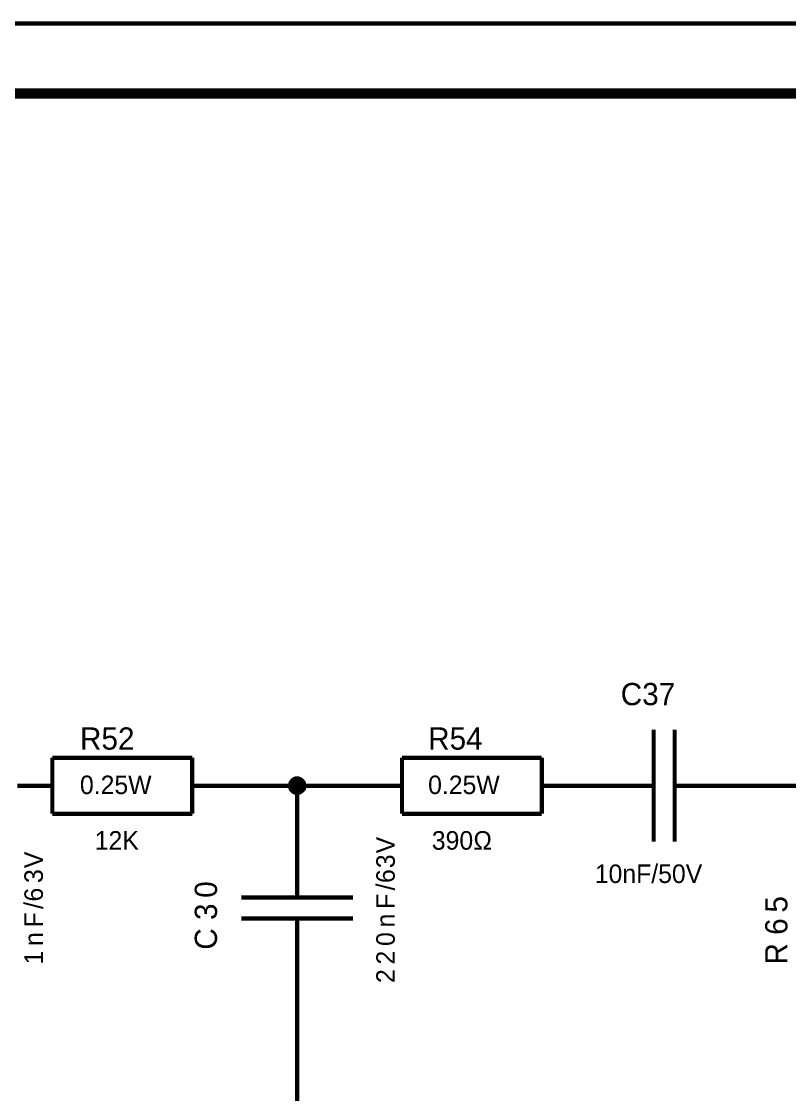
# Model space of a CAD drawing. Header units: millimetres. Extents: x 0 to 420, y 0 to 297.
# Drawn here: x 107.8 to 162.7, y 220.4 to 297.1 of the extents above; entities that cross this region are included whole.
import ezdxf

# ---------------------------------------------------------------- set-up
doc = ezdxf.new("R2010")
doc.units = ezdxf.units.MM
doc.layers.add('Sheet', color=255, linetype='Continuous')

msp = doc.modelspace()

# ---------------------------------------------------------------- linework, layer by layer
at = {"layer": 'Sheet'}
for points, const_width in [([(0.099, 297), (419.901, 297), (419.901, 0), (0.099, 0), (0.099, 297)], 0.3), ([(0.099, 297), (419.901, 297), (419.901, 0), (0.099, 0), (0.099, 297)], 0.3), ([(0.099, 297), (0.099, 0), (419.901, 0), (419.901, 297), (0.099, 297), (0.099, 297)], 0.0991), ([(0.099, 297), (0.099, 0), (419.901, 0), (419.901, 297), (0.099, 297), (0.099, 297)], 0.0991), ([(20.093, 291.999), (414.919, 291.999), (414.919, 7.998), (20.093, 7.998), (20.093, 291.999)], 0.749)]:
    msp.add_lwpolyline(points, close=True, dxfattribs=dict(at, const_width=const_width))
for points, const_width in [([(153.031, 246.495), (153.031, 238.497)], 0.3), ([(154.537, 246.495), (154.537, 238.497)], 0.3), ([(110.048, 244.492), (110.048, 240.485)], 0.3), ([(110.048, 244.492), (120.045, 244.492)], 0.3), ([(120.045, 244.492), (120.045, 240.485)], 0.3), ([(135.04, 244.492), (135.04, 240.485)], 0.3), ([(135.04, 244.492), (145.037, 244.492)], 0.3), ([(145.037, 244.492), (145.037, 240.485)], 0.3), ([(110.048, 242.488), (107.549, 242.488)], 0.3), ([(120.045, 242.488), (122.544, 242.488)], 0.3), ([(122.544, 242.488), (127.543, 242.488), (132.541, 242.488)], 0.3), ([(127.046, 242.488), (127.046, 242.521), (127.046, 242.538), (127.046, 242.571), (127.063, 242.588), (127.063, 242.621), (127.063, 242.637), (127.079, 242.67), (127.079, 242.687), (127.096, 242.703), (127.112, 242.737), (127.112, 242.753), (127.129, 242.77), (127.145, 242.786), (127.162, 242.819), (127.178, 242.836), (127.195, 242.852), (127.212, 242.869), (127.228, 242.886), (127.245, 242.902), (127.261, 242.919), (127.278, 242.919), (127.311, 242.935), (127.327, 242.952), (127.344, 242.968), (127.377, 242.968), (127.394, 242.985), (127.41, 242.985), (127.443, 242.985), (127.46, 243.002), (127.493, 243.002), (127.509, 243.002), (127.543, 243.002)], 0.3), ([(127.046, 242.488), (127.046, 242.521), (127.046, 242.538), (127.046, 242.571), (127.063, 242.588), (127.063, 242.621), (127.063, 242.637), (127.079, 242.67), (127.079, 242.687), (127.096, 242.703), (127.112, 242.737), (127.112, 242.753), (127.129, 242.77), (127.145, 242.786), (127.162, 242.819), (127.178, 242.836), (127.195, 242.852), (127.212, 242.869), (127.228, 242.886), (127.245, 242.902), (127.261, 242.919), (127.278, 242.919), (127.311, 242.935), (127.327, 242.952), (127.344, 242.968), (127.377, 242.968), (127.394, 242.985), (127.41, 242.985), (127.443, 242.985), (127.46, 243.002), (127.493, 243.002), (127.509, 243.002), (127.543, 243.002)], 0.3), ([(127.046, 242.488), (127.046, 242.521), (127.046, 242.538), (127.046, 242.571), (127.063, 242.588), (127.063, 242.621), (127.063, 242.637), (127.079, 242.67), (127.079, 242.687), (127.096, 242.703), (127.112, 242.737), (127.112, 242.753), (127.129, 242.77), (127.145, 242.786), (127.162, 242.819), (127.178, 242.836), (127.195, 242.852), (127.212, 242.869), (127.228, 242.886), (127.245, 242.902), (127.261, 242.919), (127.278, 242.919), (127.311, 242.935), (127.327, 242.952), (127.344, 242.968), (127.377, 242.968), (127.394, 242.985), (127.41, 242.985), (127.443, 242.985), (127.46, 243.002), (127.493, 243.002), (127.509, 243.002), (127.543, 243.002)], 0.3), ([(127.046, 242.488), (127.046, 242.521), (127.046, 242.538), (127.046, 242.571), (127.063, 242.588), (127.063, 242.621), (127.063, 242.637), (127.079, 242.67), (127.079, 242.687), (127.096, 242.703), (127.112, 242.737), (127.112, 242.753), (127.129, 242.77), (127.145, 242.786), (127.162, 242.819), (127.178, 242.836), (127.195, 242.852), (127.212, 242.869), (127.228, 242.886), (127.245, 242.902), (127.261, 242.919), (127.278, 242.919), (127.311, 242.935), (127.327, 242.952), (127.344, 242.968), (127.377, 242.968), (127.394, 242.985), (127.41, 242.985), (127.443, 242.985), (127.46, 243.002), (127.493, 243.002), (127.509, 243.002), (127.543, 243.002)], 0.3), ([(127.543, 241.991), (127.509, 241.991), (127.493, 241.991), (127.46, 241.991), (127.443, 242.008), (127.41, 242.008), (127.394, 242.008), (127.377, 242.025), (127.344, 242.025), (127.327, 242.041), (127.311, 242.058), (127.278, 242.058), (127.261, 242.074), (127.245, 242.091), (127.228, 242.107), (127.212, 242.124), (127.195, 242.14), (127.178, 242.157), (127.162, 242.174), (127.145, 242.19), (127.129, 242.207), (127.112, 242.223), (127.112, 242.256), (127.096, 242.273), (127.079, 242.289), (127.079, 242.323), (127.063, 242.339), (127.063, 242.356), (127.063, 242.389), (127.046, 242.405), (127.046, 242.439), (127.046, 242.455), (127.046, 242.488)], 0.3), ([(127.046, 242.488), (127.046, 242.488)], 0.3), ([(127.543, 241.991), (127.509, 241.991), (127.493, 241.991), (127.46, 241.991), (127.443, 242.008), (127.41, 242.008), (127.394, 242.008), (127.377, 242.025), (127.344, 242.025), (127.327, 242.041), (127.311, 242.058), (127.278, 242.058), (127.261, 242.074), (127.245, 242.091), (127.228, 242.107), (127.212, 242.124), (127.195, 242.14), (127.178, 242.157), (127.162, 242.174), (127.145, 242.19), (127.129, 242.207), (127.112, 242.223), (127.112, 242.256), (127.096, 242.273), (127.079, 242.289), (127.079, 242.323), (127.063, 242.339), (127.063, 242.356), (127.063, 242.389), (127.046, 242.405), (127.046, 242.439), (127.046, 242.455), (127.046, 242.488)], 0.3), ([(127.046, 242.488), (127.046, 242.488)], 0.3), ([(127.543, 241.991), (127.509, 241.991), (127.493, 241.991), (127.46, 241.991), (127.443, 242.008), (127.41, 242.008), (127.394, 242.008), (127.377, 242.025), (127.344, 242.025), (127.327, 242.041), (127.311, 242.058), (127.278, 242.058), (127.261, 242.074), (127.245, 242.091), (127.228, 242.107), (127.212, 242.124), (127.195, 242.14), (127.178, 242.157), (127.162, 242.174), (127.145, 242.19), (127.129, 242.207), (127.112, 242.223), (127.112, 242.256), (127.096, 242.273), (127.079, 242.289), (127.079, 242.323), (127.063, 242.339), (127.063, 242.356), (127.063, 242.389), (127.046, 242.405), (127.046, 242.439), (127.046, 242.455), (127.046, 242.488)], 0.3), ([(127.046, 242.488), (127.046, 242.488)], 0.3), ([(127.543, 241.991), (127.509, 241.991), (127.493, 241.991), (127.46, 241.991), (127.443, 242.008), (127.41, 242.008), (127.394, 242.008), (127.377, 242.025), (127.344, 242.025), (127.327, 242.041), (127.311, 242.058), (127.278, 242.058), (127.261, 242.074), (127.245, 242.091), (127.228, 242.107), (127.212, 242.124), (127.195, 242.14), (127.178, 242.157), (127.162, 242.174), (127.145, 242.19), (127.129, 242.207), (127.112, 242.223), (127.112, 242.256), (127.096, 242.273), (127.079, 242.289), (127.079, 242.323), (127.063, 242.339), (127.063, 242.356), (127.063, 242.389), (127.046, 242.405), (127.046, 242.439), (127.046, 242.455), (127.046, 242.488)], 0.3), ([(127.046, 242.488), (127.046, 242.488)], 0.3), ([(127.046, 242.488), (127.046, 242.521), (127.046, 242.538), (127.046, 242.571), (127.063, 242.588), (127.063, 242.621), (127.063, 242.637), (127.079, 242.67), (127.079, 242.687), (127.096, 242.703), (127.112, 242.737), (127.112, 242.753), (127.129, 242.77), (127.145, 242.786), (127.162, 242.819), (127.178, 242.836), (127.195, 242.852), (127.212, 242.869), (127.228, 242.886), (127.245, 242.902), (127.261, 242.919), (127.278, 242.919), (127.311, 242.935), (127.327, 242.952), (127.344, 242.968), (127.377, 242.968), (127.394, 242.985), (127.41, 242.985), (127.443, 242.985), (127.46, 243.002), (127.493, 243.002), (127.509, 243.002), (127.543, 243.002)], 0.0991), ([(127.046, 242.488), (127.046, 242.521), (127.046, 242.538), (127.046, 242.571), (127.063, 242.588), (127.063, 242.621), (127.063, 242.637), (127.079, 242.67), (127.079, 242.687), (127.096, 242.703), (127.112, 242.737), (127.112, 242.753), (127.129, 242.77), (127.145, 242.786), (127.162, 242.819), (127.178, 242.836), (127.195, 242.852), (127.212, 242.869), (127.228, 242.886), (127.245, 242.902), (127.261, 242.919), (127.278, 242.919), (127.311, 242.935), (127.327, 242.952), (127.344, 242.968), (127.377, 242.968), (127.394, 242.985), (127.41, 242.985), (127.443, 242.985), (127.46, 243.002), (127.493, 243.002), (127.509, 243.002), (127.543, 243.002)], 0.0991), ([(127.046, 242.488), (127.046, 242.521), (127.046, 242.538), (127.046, 242.571), (127.063, 242.588), (127.063, 242.621), (127.063, 242.637), (127.079, 242.67), (127.079, 242.687), (127.096, 242.703), (127.112, 242.737), (127.112, 242.753), (127.129, 242.77), (127.145, 242.786), (127.162, 242.819), (127.178, 242.836), (127.195, 242.852), (127.212, 242.869), (127.228, 242.886), (127.245, 242.902), (127.261, 242.919), (127.278, 242.919), (127.311, 242.935), (127.327, 242.952), (127.344, 242.968), (127.377, 242.968), (127.394, 242.985), (127.41, 242.985), (127.443, 242.985), (127.46, 243.002), (127.493, 243.002), (127.509, 243.002), (127.543, 243.002)], 0.0991), ([(127.046, 242.488), (127.046, 242.521), (127.046, 242.538), (127.046, 242.571), (127.063, 242.588), (127.063, 242.621), (127.063, 242.637), (127.079, 242.67), (127.079, 242.687), (127.096, 242.703), (127.112, 242.737), (127.112, 242.753), (127.129, 242.77), (127.145, 242.786), (127.162, 242.819), (127.178, 242.836), (127.195, 242.852), (127.212, 242.869), (127.228, 242.886), (127.245, 242.902), (127.261, 242.919), (127.278, 242.919), (127.311, 242.935), (127.327, 242.952), (127.344, 242.968), (127.377, 242.968), (127.394, 242.985), (127.41, 242.985), (127.443, 242.985), (127.46, 243.002), (127.493, 243.002), (127.509, 243.002), (127.543, 243.002)], 0.0991), ([(127.543, 241.991), (127.509, 241.991), (127.493, 241.991), (127.46, 241.991), (127.443, 242.008), (127.41, 242.008), (127.394, 242.008), (127.377, 242.025), (127.344, 242.025), (127.327, 242.041), (127.311, 242.058), (127.278, 242.058), (127.261, 242.074), (127.245, 242.091), (127.228, 242.107), (127.212, 242.124), (127.195, 242.14), (127.178, 242.157), (127.162, 242.174), (127.145, 242.19), (127.129, 242.207), (127.112, 242.223), (127.112, 242.256), (127.096, 242.273), (127.079, 242.289), (127.079, 242.323), (127.063, 242.339), (127.063, 242.356), (127.063, 242.389), (127.046, 242.405), (127.046, 242.439), (127.046, 242.455), (127.046, 242.488)], 0.0991), ([(127.046, 242.488), (127.046, 242.488)], 0.0991), ([(127.543, 241.991), (127.509, 241.991), (127.493, 241.991), (127.46, 241.991), (127.443, 242.008), (127.41, 242.008), (127.394, 242.008), (127.377, 242.025), (127.344, 242.025), (127.327, 242.041), (127.311, 242.058), (127.278, 242.058), (127.261, 242.074), (127.245, 242.091), (127.228, 242.107), (127.212, 242.124), (127.195, 242.14), (127.178, 242.157), (127.162, 242.174), (127.145, 242.19), (127.129, 242.207), (127.112, 242.223), (127.112, 242.256), (127.096, 242.273), (127.079, 242.289), (127.079, 242.323), (127.063, 242.339), (127.063, 242.356), (127.063, 242.389), (127.046, 242.405), (127.046, 242.439), (127.046, 242.455), (127.046, 242.488)], 0.0991), ([(127.046, 242.488), (127.046, 242.488)], 0.0991), ([(127.543, 241.991), (127.509, 241.991), (127.493, 241.991), (127.46, 241.991), (127.443, 242.008), (127.41, 242.008), (127.394, 242.008), (127.377, 242.025), (127.344, 242.025), (127.327, 242.041), (127.311, 242.058), (127.278, 242.058), (127.261, 242.074), (127.245, 242.091), (127.228, 242.107), (127.212, 242.124), (127.195, 242.14), (127.178, 242.157), (127.162, 242.174), (127.145, 242.19), (127.129, 242.207), (127.112, 242.223), (127.112, 242.256), (127.096, 242.273), (127.079, 242.289), (127.079, 242.323), (127.063, 242.339), (127.063, 242.356), (127.063, 242.389), (127.046, 242.405), (127.046, 242.439), (127.046, 242.455), (127.046, 242.488)], 0.0991), ([(127.046, 242.488), (127.046, 242.488)], 0.0991), ([(127.543, 241.991), (127.509, 241.991), (127.493, 241.991), (127.46, 241.991), (127.443, 242.008), (127.41, 242.008), (127.394, 242.008), (127.377, 242.025), (127.344, 242.025), (127.327, 242.041), (127.311, 242.058), (127.278, 242.058), (127.261, 242.074), (127.245, 242.091), (127.228, 242.107), (127.212, 242.124), (127.195, 242.14), (127.178, 242.157), (127.162, 242.174), (127.145, 242.19), (127.129, 242.207), (127.112, 242.223), (127.112, 242.256), (127.096, 242.273), (127.079, 242.289), (127.079, 242.323), (127.063, 242.339), (127.063, 242.356), (127.063, 242.389), (127.046, 242.405), (127.046, 242.439), (127.046, 242.455), (127.046, 242.488)], 0.0991), ([(127.046, 242.488), (127.046, 242.488)], 0.0991), ([(127.543, 243.002), (127.543, 243.002)], 0.3), ([(127.543, 243.002), (127.576, 243.002), (127.592, 243.002), (127.625, 243.002), (127.642, 242.985), (127.675, 242.985), (127.692, 242.985), (127.725, 242.968), (127.741, 242.968), (127.758, 242.952), (127.791, 242.935), (127.807, 242.919), (127.824, 242.919), (127.84, 242.902), (127.874, 242.886), (127.89, 242.869), (127.907, 242.852), (127.923, 242.836), (127.94, 242.819), (127.956, 242.786), (127.973, 242.77), (127.973, 242.753), (127.989, 242.737), (128.006, 242.703), (128.023, 242.687), (128.023, 242.67), (128.039, 242.637), (128.039, 242.621), (128.039, 242.588), (128.056, 242.571), (128.056, 242.538), (128.056, 242.521), (128.056, 242.488)], 0.3), ([(127.543, 243.002), (127.543, 243.002)], 0.3), ([(127.543, 243.002), (127.576, 243.002), (127.592, 243.002), (127.625, 243.002), (127.642, 242.985), (127.675, 242.985), (127.692, 242.985), (127.725, 242.968), (127.741, 242.968), (127.758, 242.952), (127.791, 242.935), (127.807, 242.919), (127.824, 242.919), (127.84, 242.902), (127.874, 242.886), (127.89, 242.869), (127.907, 242.852), (127.923, 242.836), (127.94, 242.819), (127.956, 242.786), (127.973, 242.77), (127.973, 242.753), (127.989, 242.737), (128.006, 242.703), (128.023, 242.687), (128.023, 242.67), (128.039, 242.637), (128.039, 242.621), (128.039, 242.588), (128.056, 242.571), (128.056, 242.538), (128.056, 242.521), (128.056, 242.488)], 0.3), ([(127.543, 243.002), (127.543, 243.002)], 0.3), ([(127.543, 243.002), (127.576, 243.002), (127.592, 243.002), (127.625, 243.002), (127.642, 242.985), (127.675, 242.985), (127.692, 242.985), (127.725, 242.968), (127.741, 242.968), (127.758, 242.952), (127.791, 242.935), (127.807, 242.919), (127.824, 242.919), (127.84, 242.902), (127.874, 242.886), (127.89, 242.869), (127.907, 242.852), (127.923, 242.836), (127.94, 242.819), (127.956, 242.786), (127.973, 242.77), (127.973, 242.753), (127.989, 242.737), (128.006, 242.703), (128.023, 242.687), (128.023, 242.67), (128.039, 242.637), (128.039, 242.621), (128.039, 242.588), (128.056, 242.571), (128.056, 242.538), (128.056, 242.521), (128.056, 242.488)], 0.3), ([(127.543, 243.002), (127.543, 243.002)], 0.3), ([(127.543, 243.002), (127.576, 243.002), (127.592, 243.002), (127.625, 243.002), (127.642, 242.985), (127.675, 242.985), (127.692, 242.985), (127.725, 242.968), (127.741, 242.968), (127.758, 242.952), (127.791, 242.935), (127.807, 242.919), (127.824, 242.919), (127.84, 242.902), (127.874, 242.886), (127.89, 242.869), (127.907, 242.852), (127.923, 242.836), (127.94, 242.819), (127.956, 242.786), (127.973, 242.77), (127.973, 242.753), (127.989, 242.737), (128.006, 242.703), (128.023, 242.687), (128.023, 242.67), (128.039, 242.637), (128.039, 242.621), (128.039, 242.588), (128.056, 242.571), (128.056, 242.538), (128.056, 242.521), (128.056, 242.488)], 0.3), ([(127.543, 237.487), (127.543, 242.488)], 0.3), ([(128.056, 242.488), (128.056, 242.455), (128.056, 242.439), (128.056, 242.405), (128.039, 242.389), (128.039, 242.356), (128.039, 242.339), (128.023, 242.323), (128.023, 242.289), (128.006, 242.273), (127.989, 242.256), (127.973, 242.223), (127.973, 242.207), (127.956, 242.19), (127.94, 242.174), (127.923, 242.157), (127.907, 242.14), (127.89, 242.124), (127.874, 242.107), (127.84, 242.091), (127.824, 242.074), (127.807, 242.058), (127.791, 242.058), (127.758, 242.041), (127.741, 242.025), (127.725, 242.025), (127.692, 242.008), (127.675, 242.008), (127.642, 242.008), (127.625, 241.991), (127.592, 241.991), (127.576, 241.991), (127.543, 241.991)], 0.3), ([(128.056, 242.488), (128.056, 242.455), (128.056, 242.439), (128.056, 242.405), (128.039, 242.389), (128.039, 242.356), (128.039, 242.339), (128.023, 242.323), (128.023, 242.289), (128.006, 242.273), (127.989, 242.256), (127.973, 242.223), (127.973, 242.207), (127.956, 242.19), (127.94, 242.174), (127.923, 242.157), (127.907, 242.14), (127.89, 242.124), (127.874, 242.107), (127.84, 242.091), (127.824, 242.074), (127.807, 242.058), (127.791, 242.058), (127.758, 242.041), (127.741, 242.025), (127.725, 242.025), (127.692, 242.008), (127.675, 242.008), (127.642, 242.008), (127.625, 241.991), (127.592, 241.991), (127.576, 241.991), (127.543, 241.991)], 0.3), ([(128.056, 242.488), (128.056, 242.455), (128.056, 242.439), (128.056, 242.405), (128.039, 242.389), (128.039, 242.356), (128.039, 242.339), (128.023, 242.323), (128.023, 242.289), (128.006, 242.273), (127.989, 242.256), (127.973, 242.223), (127.973, 242.207), (127.956, 242.19), (127.94, 242.174), (127.923, 242.157), (127.907, 242.14), (127.89, 242.124), (127.874, 242.107), (127.84, 242.091), (127.824, 242.074), (127.807, 242.058), (127.791, 242.058), (127.758, 242.041), (127.741, 242.025), (127.725, 242.025), (127.692, 242.008), (127.675, 242.008), (127.642, 242.008), (127.625, 241.991), (127.592, 241.991), (127.576, 241.991), (127.543, 241.991)], 0.3), ([(128.056, 242.488), (128.056, 242.455), (128.056, 242.439), (128.056, 242.405), (128.039, 242.389), (128.039, 242.356), (128.039, 242.339), (128.023, 242.323), (128.023, 242.289), (128.006, 242.273), (127.989, 242.256), (127.973, 242.223), (127.973, 242.207), (127.956, 242.19), (127.94, 242.174), (127.923, 242.157), (127.907, 242.14), (127.89, 242.124), (127.874, 242.107), (127.84, 242.091), (127.824, 242.074), (127.807, 242.058), (127.791, 242.058), (127.758, 242.041), (127.741, 242.025), (127.725, 242.025), (127.692, 242.008), (127.675, 242.008), (127.642, 242.008), (127.625, 241.991), (127.592, 241.991), (127.576, 241.991), (127.543, 241.991)], 0.3), ([(127.543, 243.002), (127.543, 243.002)], 0.0991), ([(127.543, 243.002), (127.576, 243.002), (127.592, 243.002), (127.625, 243.002), (127.642, 242.985), (127.675, 242.985), (127.692, 242.985), (127.725, 242.968), (127.741, 242.968), (127.758, 242.952), (127.791, 242.935), (127.807, 242.919), (127.824, 242.919), (127.84, 242.902), (127.874, 242.886), (127.89, 242.869), (127.907, 242.852), (127.923, 242.836), (127.94, 242.819), (127.956, 242.786), (127.973, 242.77), (127.973, 242.753), (127.989, 242.737), (128.006, 242.703), (128.023, 242.687), (128.023, 242.67), (128.039, 242.637), (128.039, 242.621), (128.039, 242.588), (128.056, 242.571), (128.056, 242.538), (128.056, 242.521), (128.056, 242.488)], 0.0991), ([(127.543, 243.002), (127.543, 243.002)], 0.0991), ([(127.543, 243.002), (127.576, 243.002), (127.592, 243.002), (127.625, 243.002), (127.642, 242.985), (127.675, 242.985), (127.692, 242.985), (127.725, 242.968), (127.741, 242.968), (127.758, 242.952), (127.791, 242.935), (127.807, 242.919), (127.824, 242.919), (127.84, 242.902), (127.874, 242.886), (127.89, 242.869), (127.907, 242.852), (127.923, 242.836), (127.94, 242.819), (127.956, 242.786), (127.973, 242.77), (127.973, 242.753), (127.989, 242.737), (128.006, 242.703), (128.023, 242.687), (128.023, 242.67), (128.039, 242.637), (128.039, 242.621), (128.039, 242.588), (128.056, 242.571), (128.056, 242.538), (128.056, 242.521), (128.056, 242.488)], 0.0991), ([(127.543, 243.002), (127.543, 243.002)], 0.0991), ([(127.543, 243.002), (127.576, 243.002), (127.592, 243.002), (127.625, 243.002), (127.642, 242.985), (127.675, 242.985), (127.692, 242.985), (127.725, 242.968), (127.741, 242.968), (127.758, 242.952), (127.791, 242.935), (127.807, 242.919), (127.824, 242.919), (127.84, 242.902), (127.874, 242.886), (127.89, 242.869), (127.907, 242.852), (127.923, 242.836), (127.94, 242.819), (127.956, 242.786), (127.973, 242.77), (127.973, 242.753), (127.989, 242.737), (128.006, 242.703), (128.023, 242.687), (128.023, 242.67), (128.039, 242.637), (128.039, 242.621), (128.039, 242.588), (128.056, 242.571), (128.056, 242.538), (128.056, 242.521), (128.056, 242.488)], 0.0991), ([(127.543, 243.002), (127.543, 243.002)], 0.0991), ([(127.543, 243.002), (127.576, 243.002), (127.592, 243.002), (127.625, 243.002), (127.642, 242.985), (127.675, 242.985), (127.692, 242.985), (127.725, 242.968), (127.741, 242.968), (127.758, 242.952), (127.791, 242.935), (127.807, 242.919), (127.824, 242.919), (127.84, 242.902), (127.874, 242.886), (127.89, 242.869), (127.907, 242.852), (127.923, 242.836), (127.94, 242.819), (127.956, 242.786), (127.973, 242.77), (127.973, 242.753), (127.989, 242.737), (128.006, 242.703), (128.023, 242.687), (128.023, 242.67), (128.039, 242.637), (128.039, 242.621), (128.039, 242.588), (128.056, 242.571), (128.056, 242.538), (128.056, 242.521), (128.056, 242.488)], 0.0991), ([(128.056, 242.488), (128.056, 242.455), (128.056, 242.439), (128.056, 242.405), (128.039, 242.389), (128.039, 242.356), (128.039, 242.339), (128.023, 242.323), (128.023, 242.289), (128.006, 242.273), (127.989, 242.256), (127.973, 242.223), (127.973, 242.207), (127.956, 242.19), (127.94, 242.174), (127.923, 242.157), (127.907, 242.14), (127.89, 242.124), (127.874, 242.107), (127.84, 242.091), (127.824, 242.074), (127.807, 242.058), (127.791, 242.058), (127.758, 242.041), (127.741, 242.025), (127.725, 242.025), (127.692, 242.008), (127.675, 242.008), (127.642, 242.008), (127.625, 241.991), (127.592, 241.991), (127.576, 241.991), (127.543, 241.991)], 0.0991), ([(128.056, 242.488), (128.056, 242.455), (128.056, 242.439), (128.056, 242.405), (128.039, 242.389), (128.039, 242.356), (128.039, 242.339), (128.023, 242.323), (128.023, 242.289), (128.006, 242.273), (127.989, 242.256), (127.973, 242.223), (127.973, 242.207), (127.956, 242.19), (127.94, 242.174), (127.923, 242.157), (127.907, 242.14), (127.89, 242.124), (127.874, 242.107), (127.84, 242.091), (127.824, 242.074), (127.807, 242.058), (127.791, 242.058), (127.758, 242.041), (127.741, 242.025), (127.725, 242.025), (127.692, 242.008), (127.675, 242.008), (127.642, 242.008), (127.625, 241.991), (127.592, 241.991), (127.576, 241.991), (127.543, 241.991)], 0.0991), ([(128.056, 242.488), (128.056, 242.455), (128.056, 242.439), (128.056, 242.405), (128.039, 242.389), (128.039, 242.356), (128.039, 242.339), (128.023, 242.323), (128.023, 242.289), (128.006, 242.273), (127.989, 242.256), (127.973, 242.223), (127.973, 242.207), (127.956, 242.19), (127.94, 242.174), (127.923, 242.157), (127.907, 242.14), (127.89, 242.124), (127.874, 242.107), (127.84, 242.091), (127.824, 242.074), (127.807, 242.058), (127.791, 242.058), (127.758, 242.041), (127.741, 242.025), (127.725, 242.025), (127.692, 242.008), (127.675, 242.008), (127.642, 242.008), (127.625, 241.991), (127.592, 241.991), (127.576, 241.991), (127.543, 241.991)], 0.0991), ([(128.056, 242.488), (128.056, 242.455), (128.056, 242.439), (128.056, 242.405), (128.039, 242.389), (128.039, 242.356), (128.039, 242.339), (128.023, 242.323), (128.023, 242.289), (128.006, 242.273), (127.989, 242.256), (127.973, 242.223), (127.973, 242.207), (127.956, 242.19), (127.94, 242.174), (127.923, 242.157), (127.907, 242.14), (127.89, 242.124), (127.874, 242.107), (127.84, 242.091), (127.824, 242.074), (127.807, 242.058), (127.791, 242.058), (127.758, 242.041), (127.741, 242.025), (127.725, 242.025), (127.692, 242.008), (127.675, 242.008), (127.642, 242.008), (127.625, 241.991), (127.592, 241.991), (127.576, 241.991), (127.543, 241.991)], 0.0991), ([(128.056, 242.488), (128.056, 242.488), (128.056, 242.488), (128.056, 242.488), (128.056, 242.488), (128.056, 242.488), (128.056, 242.488), (128.056, 242.488), (128.056, 242.488), (128.056, 242.488), (128.056, 242.488), (128.056, 242.488), (128.056, 242.488), (128.056, 242.488), (128.056, 242.488), (128.056, 242.488), (128.056, 242.488), (128.056, 242.488), (128.056, 242.488), (128.056, 242.488), (128.056, 242.488), (128.056, 242.488), (128.056, 242.488), (128.056, 242.488), (128.056, 242.488), (128.056, 242.488), (128.056, 242.488), (128.056, 242.488), (128.056, 242.488), (128.056, 242.488), (128.056, 242.488), (128.056, 242.488), (128.056, 242.488)], 0.3), ([(128.056, 242.488), (128.056, 242.488)], 0.3), ([(128.056, 242.488), (128.056, 242.488), (128.056, 242.488), (128.056, 242.488), (128.056, 242.488), (128.056, 242.488), (128.056, 242.488), (128.056, 242.488), (128.056, 242.488), (128.056, 242.488), (128.056, 242.488), (128.056, 242.488), (128.056, 242.488), (128.056, 242.488), (128.056, 242.488), (128.056, 242.488), (128.056, 242.488), (128.056, 242.488), (128.056, 242.488), (128.056, 242.488), (128.056, 242.488), (128.056, 242.488), (128.056, 242.488), (128.056, 242.488), (128.056, 242.488), (128.056, 242.488), (128.056, 242.488), (128.056, 242.488), (128.056, 242.488), (128.056, 242.488), (128.056, 242.488), (128.056, 242.488), (128.056, 242.488)], 0.3), ([(128.056, 242.488), (128.056, 242.488)], 0.3), ([(128.056, 242.488), (128.056, 242.488), (128.056, 242.488), (128.056, 242.488), (128.056, 242.488), (128.056, 242.488), (128.056, 242.488), (128.056, 242.488), (128.056, 242.488), (128.056, 242.488), (128.056, 242.488), (128.056, 242.488), (128.056, 242.488), (128.056, 242.488), (128.056, 242.488), (128.056, 242.488), (128.056, 242.488), (128.056, 242.488), (128.056, 242.488), (128.056, 242.488), (128.056, 242.488), (128.056, 242.488), (128.056, 242.488), (128.056, 242.488), (128.056, 242.488), (128.056, 242.488), (128.056, 242.488), (128.056, 242.488), (128.056, 242.488), (128.056, 242.488), (128.056, 242.488), (128.056, 242.488), (128.056, 242.488)], 0.3), ([(128.056, 242.488), (128.056, 242.488)], 0.3), ([(128.056, 242.488), (128.056, 242.488), (128.056, 242.488), (128.056, 242.488), (128.056, 242.488), (128.056, 242.488), (128.056, 242.488), (128.056, 242.488), (128.056, 242.488), (128.056, 242.488), (128.056, 242.488), (128.056, 242.488), (128.056, 242.488), (128.056, 242.488), (128.056, 242.488), (128.056, 242.488), (128.056, 242.488), (128.056, 242.488), (128.056, 242.488), (128.056, 242.488), (128.056, 242.488), (128.056, 242.488), (128.056, 242.488), (128.056, 242.488), (128.056, 242.488), (128.056, 242.488), (128.056, 242.488), (128.056, 242.488), (128.056, 242.488), (128.056, 242.488), (128.056, 242.488), (128.056, 242.488), (128.056, 242.488)], 0.3), ([(128.056, 242.488), (128.056, 242.488)], 0.3), ([(128.056, 242.488), (128.056, 242.488), (128.056, 242.488), (128.056, 242.488), (128.056, 242.488), (128.056, 242.488), (128.056, 242.488), (128.056, 242.488), (128.056, 242.488), (128.056, 242.488), (128.056, 242.488), (128.056, 242.488), (128.056, 242.488), (128.056, 242.488), (128.056, 242.488), (128.056, 242.488), (128.056, 242.488), (128.056, 242.488), (128.056, 242.488), (128.056, 242.488), (128.056, 242.488), (128.056, 242.488), (128.056, 242.488), (128.056, 242.488), (128.056, 242.488), (128.056, 242.488), (128.056, 242.488), (128.056, 242.488), (128.056, 242.488), (128.056, 242.488), (128.056, 242.488), (128.056, 242.488), (128.056, 242.488)], 0.0991), ([(128.056, 242.488), (128.056, 242.488)], 0.0991), ([(128.056, 242.488), (128.056, 242.488), (128.056, 242.488), (128.056, 242.488), (128.056, 242.488), (128.056, 242.488), (128.056, 242.488), (128.056, 242.488), (128.056, 242.488), (128.056, 242.488), (128.056, 242.488), (128.056, 242.488), (128.056, 242.488), (128.056, 242.488), (128.056, 242.488), (128.056, 242.488), (128.056, 242.488), (128.056, 242.488), (128.056, 242.488), (128.056, 242.488), (128.056, 242.488), (128.056, 242.488), (128.056, 242.488), (128.056, 242.488), (128.056, 242.488), (128.056, 242.488), (128.056, 242.488), (128.056, 242.488), (128.056, 242.488), (128.056, 242.488), (128.056, 242.488), (128.056, 242.488), (128.056, 242.488)], 0.0991), ([(128.056, 242.488), (128.056, 242.488)], 0.0991), ([(128.056, 242.488), (128.056, 242.488), (128.056, 242.488), (128.056, 242.488), (128.056, 242.488), (128.056, 242.488), (128.056, 242.488), (128.056, 242.488), (128.056, 242.488), (128.056, 242.488), (128.056, 242.488), (128.056, 242.488), (128.056, 242.488), (128.056, 242.488), (128.056, 242.488), (128.056, 242.488), (128.056, 242.488), (128.056, 242.488), (128.056, 242.488), (128.056, 242.488), (128.056, 242.488), (128.056, 242.488), (128.056, 242.488), (128.056, 242.488), (128.056, 242.488), (128.056, 242.488), (128.056, 242.488), (128.056, 242.488), (128.056, 242.488), (128.056, 242.488), (128.056, 242.488), (128.056, 242.488), (128.056, 242.488)], 0.0991), ([(128.056, 242.488), (128.056, 242.488)], 0.0991), ([(128.056, 242.488), (128.056, 242.488), (128.056, 242.488), (128.056, 242.488), (128.056, 242.488), (128.056, 242.488), (128.056, 242.488), (128.056, 242.488), (128.056, 242.488), (128.056, 242.488), (128.056, 242.488), (128.056, 242.488), (128.056, 242.488), (128.056, 242.488), (128.056, 242.488), (128.056, 242.488), (128.056, 242.488), (128.056, 242.488), (128.056, 242.488), (128.056, 242.488), (128.056, 242.488), (128.056, 242.488), (128.056, 242.488), (128.056, 242.488), (128.056, 242.488), (128.056, 242.488), (128.056, 242.488), (128.056, 242.488), (128.056, 242.488), (128.056, 242.488), (128.056, 242.488), (128.056, 242.488), (128.056, 242.488)], 0.0991), ([(128.056, 242.488), (128.056, 242.488)], 0.0991), ([(135.04, 242.488), (132.541, 242.488)], 0.3), ([(145.037, 242.488), (147.536, 242.488)], 0.3), ([(147.536, 242.488), (150.035, 242.488)], 0.3), ([(153.031, 242.488), (150.035, 242.488)], 0.3), ([(154.537, 242.488), (157.533, 242.488)], 0.3), ([(157.533, 242.488), (165.031, 242.488), (190.023, 242.488)], 0.3), ([(110.048, 240.485), (120.045, 240.485)], 0.3), ([(135.04, 240.485), (145.037, 240.485)], 0.3), ([(127.543, 234.49), (127.543, 237.487)], 0.3), ([(123.554, 234.49), (131.548, 234.49)], 0.3), ([(123.554, 233), (131.548, 233)], 0.3), ([(127.543, 233), (127.543, 229.986)], 0.3), ([(135.04, 189.997), (127.543, 189.997), (127.543, 199.998), (127.543, 229.986)], 0.3)]:
    msp.add_lwpolyline(points, dxfattribs=dict(at, const_width=const_width))
at = {"layer": 'Sheet', "const_width": 0.508}
msp.add_lwpolyline([(127.246, 242.5, 1), (127.754, 242.5, 1)], format="xyb", close=True, dxfattribs=at)

# ---------------------------------------------------------------- texts
at = {"layer": 'Sheet'}
for s, height, p in [('C37', 1.5897, (150.681, 248.251)), ('R52', 1.5897, (112.018, 245.071)), ('R54', 1.5897, (136.91, 245.071)), ('0.25W', 1.3247, (112.018, 241.892)), ('0.25W', 1.3247, (136.91, 241.892)), ('12K', 1.3247, (113.077, 237.918)), ('390Ω', 1.3247, (137.175, 237.918)), ('10nF/50V', 1.3247, (148.827, 235.533))]:
    msp.add_text(s, height=height, dxfattribs=at).set_placement(p)
for s, height, p in [('V', 1.325, (134.527, 237.653)), ('V', 1.325, (109.369, 236.593)), ('3', 1.325, (134.527, 236.593)), ('3', 1.325, (109.369, 235.533)), ('6', 1.325, (134.527, 235.533)), ('6', 1.325, (109.369, 234.209)), ('0', 1.59, (121.816, 234.474)), ('/', 1.325, (134.527, 235.004)), ('/', 1.325, (109.369, 233.679)), ('F', 1.325, (134.527, 233.679)), ('5', 1.59, (162.598, 233.414)), ('F', 1.325, (109.369, 232.354)), ('3', 1.59, (121.816, 232.884)), ('n', 1.325, (134.527, 232.354)), ('6', 1.59, (162.598, 231.824)), ('n', 1.325, (109.369, 231.029)), ('C', 1.59, (121.816, 230.764)), ('0', 1.325, (134.527, 231.029)), ('R', 1.59, (162.598, 229.705)), ('1', 1.325, (109.369, 229.705)), ('2', 1.325, (134.527, 229.705)), ('2', 1.325, (134.527, 228.38))]:
    msp.add_text(s, height=height, rotation=90, dxfattribs=at).set_placement(p)

doc.saveas('drawing.dxf')
